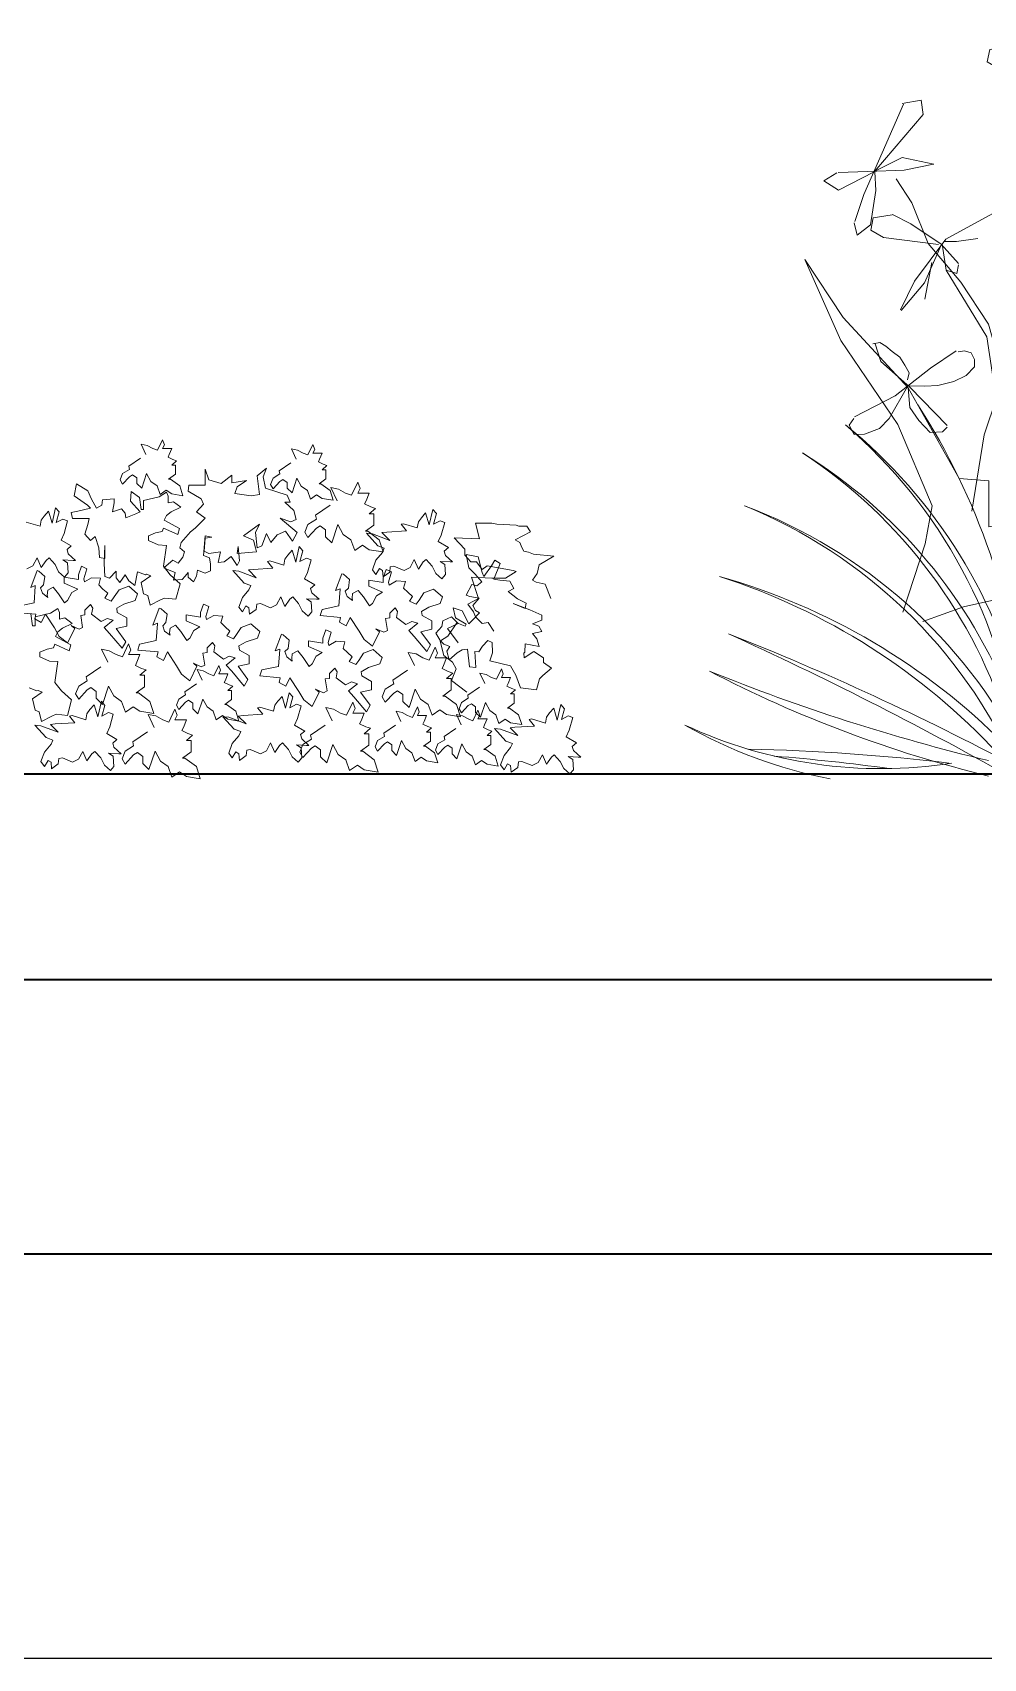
# Model space of a CAD drawing. Header units: metres. Extents: x -434 to 683, y -422 to -228.
# Drawn here: x -256.415 to -255.722, y -301.912 to -300.727 of the extents above; entities that cross this region are included whole.
import ezdxf

# ---------------------------------------------------------------- set-up
doc = ezdxf.new("R2010")
doc.units = ezdxf.units.M
doc.header["$MEASUREMENT"] = 0
doc.layers.add('FL', color=21, linetype='Continuous', lineweight=13)
doc.layers.add('walls', color=7, linetype='Continuous', lineweight=35)
doc.layers.add('WALL', color=7, linetype='Continuous')
doc.styles.add('kamal', font='romantic.ttf', dxfattribs={"width": 0.6})
doc.dimstyles.new('KAMAL', dxfattribs={"dimscale": 0.8, "dimtxt": 0.5, "dimasz": 0.1, "dimexe": 0, "dimexo": 0, "dimgap": 0.09, "dimtad": 1, "dimzin": 0, "dimdsep": 46, "dimtxsty": 'kamal', "dimblk": 'OBLIQUE', "dimcen": 0.09, "dimclrd": 15, "dimclre": 8, "dimclrt": 5, "dimadec": 0, "dimazin": 0, "dimtfac": 1, "dimtix": 1, "dimtofl": 0, "dimtmove": 1, "dimatfit": 3, "dimldrblk": 'OBLIQUE', "dimfxl": 0.18, "dimtolj": 1, "dimtzin": 0, "dimarcsym": 0})

# ---------------------------------------------------------------- blocks, each defined once
blk = doc.blocks.new('vbcvbvcb')
at = {"layer": 'FL', "color": 1}
for p, q in [((-356, 20126), (2241, 21537)), ((2914, 21741), (2233, 21539)), ((3075, 21211), (2914, 21741)), ((-3424, 21021), (-3529, 20506)), ((-2628, 21149), (-3424, 21021)), ((-2619, 21162), (-1840, 20771)), ((-1840, 20771), (-558, 19910)), ((2383, 20571), (3075, 21211)), ((-3529, 20506), (-2992, 20192)), ((-2992, 20192), (-667, 19890)), ((-1688, 18340), (-356, 20126)), ((-558, 19910), (166, 19100)), ((-344, 18811), (-515, 19911)), ((-403, 20027), (92, 20017)), ((92, 20017), (983, 20147)), ((983, 20147), (1608, 20272)), ((1608, 20272), (2383, 20571)), ((-1266, 18281), (-552, 19873)), ((96, 18666), (-344, 18811)), ((166, 19029), (96, 18666)), ((-2273, 17137), (-1688, 18340)), ((-2253, 17103), (-1266, 18281)), ((-5270, 13027), (-2673, 14438)), ((-2000, 14641), (-2681, 14439)), ((-1839, 14111), (-2000, 14641)), ((-8338, 13922), (-8443, 13406)), ((-7542, 14050), (-8338, 13922)), ((-7533, 14063), (-6754, 13672)), ((-2531, 13471), (-1839, 14111)), ((-8443, 13406), (-7906, 13092)), ((-7906, 13092), (-5581, 12790)), ((-6754, 13672), (-5472, 12811)), ((-4822, 12918), (-3931, 13047)), ((-3306, 13172), (-2531, 13471)), ((-6602, 11241), (-5270, 13027)), ((-6180, 11182), (-5466, 12773)), ((-5472, 12811), (-4748, 12000)), ((-5258, 11711), (-5429, 12812)), ((-5317, 12928), (-4822, 12918)), ((-4818, 11567), (-5258, 11711)), ((-4748, 11930), (-4818, 11567)), ((-7187, 10038), (-6602, 11241)), ((-7167, 10004), (-6180, 11182))]:
    blk.add_line(p, q, dxfattribs=at)
at = {"layer": 'FL', "color": 6}
for p, q in [((1865, 19894), (2151, 19951)), ((1961, 19903), (2196, 19145)), ((2151, 19951), (2414, 19799)), ((2414, 19799), (2678, 19569)), ((2678, 19569), (2995, 19340)), ((2995, 19340), (3209, 19005)), ((4294, 18869), (5382, 19602)), ((5726, 19596), (5466, 19566)), ((6013, 19523), (5726, 19596)), ((6149, 19239), (6013, 19523)), ((6154, 18926), (6149, 19239)), ((-7965, 16664), (-7060, 18714)), ((-7121, 18748), (-6314, 18888)), ((-6314, 18888), (-6232, 18277)), ((2196, 19145), (3416, 18073)), ((2802, 17704), (4294, 18869)), ((3209, 19005), (3397, 18669)), ((3397, 18669), (3324, 18381)), ((5279, 18311), (5796, 18555)), ((5796, 18555), (6154, 18926)), ((-6232, 18277), (-8277, 15883)), ((2545, 16751), (3329, 18094)), ((3356, 18043), (3423, 17210)), ((3407, 18122), (4058, 18107)), ((3416, 18073), (5002, 16457)), ((4058, 18107), (4605, 18143)), ((4605, 18143), (5279, 18311)), ((1092, 16811), (2802, 17704)), ((3423, 17210), (3797, 16669)), ((-8740, 14898), (-7965, 16664)), ((1060, 16751), (857, 16461)), ((2136, 16327), (2545, 16751)), ((3797, 16669), (4275, 16155)), ((-9877, 15819), (-10429, 15485)), ((-9816, 15836), (-8565, 15878)), ((-9810, 15082), (-8295, 15864)), ((-8565, 15878), (-7035, 15930)), ((-7117, 16461), (-8331, 15864)), ((-8227, 15073), (-8277, 15865)), ((-5781, 16178), (-7117, 16461)), ((-7035, 15930), (-5791, 16182)), ((857, 16461), (1072, 16073)), ((1072, 16073), (1515, 16081)), ((1515, 16081), (2136, 16327)), ((4275, 16155), (4795, 16191)), ((4795, 16191), (5000, 16377)), ((-10429, 15485), (-9810, 15082)), ((-9119, 13771), (-8740, 14898)), ((-8453, 13629), (-8227, 15073)), ((-9138, 13707), (-9021, 13187)), ((-9021, 13187), (-8453, 13629)), ((3755, 11921), (4040, 11978)), ((3851, 11930), (4086, 11173)), ((4040, 11978), (4304, 11826)), ((4304, 11826), (4568, 11596)), ((4086, 11173), (5306, 10100)), ((4568, 11596), (4885, 11367)), ((4885, 11367), (5099, 11032)), ((5099, 11032), (5287, 10696)), ((6184, 10896), (7272, 11629)), ((7615, 11623), (7355, 11593)), ((7903, 11550), (7615, 11623)), ((8038, 11266), (7903, 11550)), ((8044, 10953), (8038, 11266)), ((4692, 9731), (6184, 10896)), ((5287, 10696), (5214, 10408)), ((6495, 10170), (7169, 10338)), ((7169, 10338), (7686, 10582)), ((7686, 10582), (8044, 10953)), ((2982, 8838), (4692, 9731)), ((4435, 8778), (5219, 10122)), ((5246, 10070), (5313, 9237)), ((5297, 10149), (5948, 10134)), ((5306, 10100), (6892, 8484)), ((5948, 10134), (6495, 10170)), ((5313, 9237), (5687, 8696)), ((-8352, 8599), (-8067, 8656)), ((-8256, 8608), (-8021, 7851)), ((-8067, 8656), (-7804, 8505)), ((-7804, 8505), (-7539, 8275)), ((-7539, 8275), (-7222, 8045)), ((-5924, 7574), (-4835, 8307)), ((-4492, 8302), (-4752, 8271)), ((-4204, 8228), (-4492, 8302)), ((2950, 8778), (2747, 8488)), ((2747, 8488), (2962, 8101)), ((3405, 8108), (4025, 8354)), ((4025, 8354), (4435, 8778)), ((5687, 8696), (6165, 8183)), ((6685, 8218), (6890, 8404)), ((-8021, 7851), (-6801, 6779)), ((-7415, 6410), (-5924, 7574)), ((-7222, 8045), (-7008, 7710)), ((-7008, 7710), (-6820, 7374)), ((-4421, 7260), (-4063, 7631)), ((-4069, 7944), (-4204, 8228)), ((-4063, 7631), (-4069, 7944)), ((2962, 8101), (3405, 8108)), ((6165, 8183), (6685, 8218)), ((-6820, 7374), (-6893, 7086)), ((-5612, 6848), (-4938, 7016)), ((-4938, 7016), (-4421, 7260)), ((-9125, 5516), (-7415, 6410)), ((-7672, 5456), (-6888, 6800)), ((-6861, 6748), (-6795, 5915)), ((-6810, 6827), (-6159, 6812)), ((-6801, 6779), (-5215, 5162)), ((-6159, 6812), (-5612, 6848)), ((-6795, 5915), (-6420, 5374)), ((-9157, 5456), (-9360, 5166)), ((-9360, 5166), (-9145, 4779)), ((-8703, 4786), (-8082, 5032)), ((-8082, 5032), (-7672, 5456)), ((-6420, 5374), (-5943, 4861)), ((-5943, 4861), (-5422, 4896)), ((-5422, 4896), (-5217, 5082)), ((-9145, 4779), (-8703, 4786))]:
    blk.add_line(p, q, dxfattribs=at)
at = {"layer": 'FL', "color": 88}
for p, q in [((-1081, 18928), (-1430, 10897)), ((-1245, 17590), (-949, 19131)), ((-1406, 14173), (-1245, 17590)), ((1615, 15390), (3011, 17317)), ((-265, 11407), (2870, 16648)), ((-7371, 15571), (-6710, 14549)), ((-563, 11905), (1615, 15390)), ((-6710, 14549), (-6025, 12833)), ((-1923, 10954), (-1406, 14173)), ((-6025, 12833), (-4647, 11209)), ((-9713, 8739), (-11223, 12168)), ((-11223, 12168), (-9608, 9717)), ((-6159, 10490), (-5863, 12032)), ((-5258, 11711), (-3546, 8903)), ((-971, 11613), (-563, 11905)), ((-4647, 11209), (-3472, 9439)), ((-934, 10515), (-365, 11503)), ((-2586, 7938), (-1923, 10954)), ((-1430, 10897), (-2337, 6870)), ((-9608, 9717), (-6861, 6748)), ((-3472, 9439), (-2917, 7439)), ((2504, 7694), (3224, 9041)), ((3224, 9041), (3283, 7303)), ((-7296, 5202), (-9713, 8739)), ((-3546, 8903), (-3214, 6659)), ((-3661, 4769), (-2586, 7938)), ((1014, 4441), (2504, 7694)), ((-2337, 6870), (-3267, 4113)), ((3283, 7303), (1325, 3477)), ((-6861, 6748), (-4712, 2923)), ((-5856, 1770), (-7296, 5202)), ((-4178, 1549), (-3661, 4769)), ((-1037, 1308), (1014, 4441)), ((4458, 3445), (6919, 4782)), ((-3267, 4113), (-3233, 2157)), ((1325, 3477), (-1333, -233)), ((1482, 907), (4458, 3445)), ((-4712, 2923), (-3456, 2827)), ((-3456, 2827), (-3459, 878)), ((-6149, 159), (-5856, 1770)), ((-3459, 878), (-1037, 1308)), ((-1333, -233), (1482, 907)), ((-7095, -2727), (-6149, 159)), ((2087, 354), (-1331, -226)), ((2057, 370), (4503, 105)), ((4503, 105), (2836, -21)), ((473, -102), (-1379, -931)), ((2836, -21), (473, -102)), ((-1379, -931), (-3077, -2172)), ((-4527, -2500), (-6246, -3115)), ((-3077, -2172), (-4527, -2500))]:
    blk.add_line(p, q, dxfattribs=at)
at = {"layer": 'FL', "color": 96}
for centre, radius, start, end in [((-46365, -801), 45093, 354.27908, 12.54273), ((20030, -8519), 21766, 137.49159, 179.6099), ((20118, -7818), 21365, 139.03915, 181.29705), ((-30787, -9651), 28948, 5.15101, 32.78716), ((39916, 1840), 42806, 174.61742, 191.98948), ((45966, 5471), 48668, 179.54712, 192.78168), ((-23405, -11050), 21365, 7.19681, 49.45471), ((-23214, -11731), 21766, 12.41217, 51.00227), ((15620, -10041), 17207, 120.35364, 167.84233), ((18525, -11288), 19840, 125.78049, 169.15806), ((-23045, -13864), 21365, 16.83207, 56.73388), ((-22769, -14516), 21766, 21.56508, 58.28144), ((21095, -16617), 23829, 121.14706, 160.29202), ((21286, -15819), 23252, 122.56699, 163.13443), ((-21416, -18612), 21766, 27.2807, 69.4256), ((-21812, -18026), 21365, 24.36369, 67.87804), ((14635, -17801), 18100, 100.96004, 147.80876), ((17332, -20481), 21351, 106.70831, 145.83378), ((-22301, -27663), 27484, 44.74943, 74.2143), ((-23192, -27325), 27417, 42.80639, 72.22884), ((-5546, 6437), 15811, 289.24721, 331.47662), ((-3103, 3583), 12715, 284.60527, 339.28932), ((-8080, 19419), 29306, 286.21374, 315.00573), ((-5466, 13476), 23374, 284.07232, 320.78607), ((-78212, -144044), 154210, 60.65352, 65.57668), ((-57973, -113928), 118572, 62.02355, 68.46556), ((-1294, 6385), 16216, 280.7497, 319.48034), ((-1099, 10225), 18811, 285.9859, 310.16163), ((9038, 41506), 52651, 242.52595, 256.25544), ((16179, 72502), 83825, 247.9781, 256.44), ((-6331, 9987), 20109, 240.31438, 259.02494), ((-7994, 10300), 19623, 244.9915, 278.66663), ((-15327, -94909), 86424, 83.15791, 88.86091), ((-19385, -95006), 86485, 82.20958, 85.44376)]:
    blk.add_arc(centre, radius, start, end, dxfattribs=at)
blk = doc.blocks.new('cbcvb')
at = {"layer": 'FL'}
for points in [[(1379, 8608), (887, 8271), (913, 8142), (628, 7961), (525, 7703), (628, 7522), (913, 7832), (1042, 7909), (1223, 7780), (1223, 7547), (1430, 7341), (1638, 7961), (1819, 7625), (2078, 7444), (2207, 7082), (2466, 7263), (2699, 7108), (3165, 7030), (3035, 7444), (2647, 7728), (2569, 7728), (2854, 7935), (2854, 8323), (2699, 8323), (2906, 8504), (2750, 8556), (2543, 8659), (2595, 8763), (2699, 9021), (2310, 9021), (2388, 9176), (2310, 9383), (2103, 8944), (1896, 9021), (1663, 9151), (1405, 9202), (1612, 8763)], [(7725, 8411), (7233, 8075), (7259, 7946), (6974, 7765), (6871, 7506), (6974, 7325), (7259, 7635), (7388, 7713), (7569, 7584), (7569, 7351), (7776, 7144), (7984, 7765), (8165, 7428), (8424, 7247), (8553, 6885), (8812, 7066), (9045, 6911), (9511, 6834), (9381, 7247), (8993, 7532), (8915, 7532), (9200, 7739), (9200, 8127), (9045, 8127), (9252, 8308), (9096, 8359), (8889, 8463), (8941, 8566), (9045, 8825), (8656, 8825), (8734, 8980), (8656, 9187), (8449, 8747), (8242, 8825), (8009, 8954), (7751, 9006), (7958, 8566)], [(9386, 6625), (8772, 6205), (8804, 6043), (8448, 5817), (8319, 5494), (8448, 5268), (8804, 5656), (8966, 5752), (9192, 5591), (9192, 5300), (9451, 5041), (9710, 5817), (9936, 5397), (10260, 5171), (10422, 4718), (10745, 4944), (11036, 4750), (11619, 4654), (11457, 5171), (10972, 5526), (10875, 5526), (11231, 5785), (11231, 6270), (11036, 6270), (11295, 6496), (11101, 6561), (10842, 6690), (10907, 6819), (11036, 7142), (10551, 7142), (10648, 7336), (10551, 7595), (10292, 7045), (10033, 7142), (9742, 7304), (9419, 7369), (9678, 6819)], [(-3414, 3948), (-3162, 4074), (-2985, 4403), (-2808, 3999), (-2606, 4302), (-2479, 4403), (-2226, 4125), (-2075, 3822), (-1822, 3595), (-1670, 3771), (-1696, 4201), (-1898, 4327), (-1468, 4302), (-1367, 4302), (-1670, 4579), (-1721, 4756), (-1544, 4908), (-1974, 5160), (-1847, 5438), (-1696, 5968), (-1898, 6044), (-2176, 5892), (-2049, 6347), (-2201, 6524), (-2353, 5867), (-2504, 6372), (-2681, 6170), (-2808, 5993), (-2858, 5741), (-3440, 5918)], [(18698, 2692), (18454, 3302), (18087, 3384), (17924, 3465), (18128, 3750), (18209, 4116), (18821, 4482), (17965, 4564), (17761, 4645), (17558, 4686), (17476, 4849), (17395, 5052), (17191, 5174), (17843, 5500), (17680, 5744), (17354, 5744), (17232, 5785), (16417, 5825), (16213, 5866), (15521, 5866), (15684, 5215), (14625, 5256), (15073, 4767), (15073, 4523), (15317, 4238), (15562, 4238), (15806, 3913), (16010, 4075), (17110, 3872), (17232, 3831), (16784, 3546), (16213, 3546), (15358, 3587), (15643, 2692), (15195, 2447), (15439, 2122), (15521, 1918), (15806, 1634), (16050, 1674), (16295, 1308)], [(-3895, 2105), (-3035, 2029), (-3086, 1827), (-2808, 1676), (-2631, 2029), (-2252, 1448), (-2049, 1095), (-1696, 817), (-1392, 1423), (-1544, 1549), (-1215, 1398), (-1064, 1474), (-1140, 1979), (-963, 2004), (-963, 2206), (-862, 2307), (-735, 2433), (-634, 2282), (-685, 2029), (-280, 1726), (-28, 1852), (225, 1777), (-154, 1474), (74, 1221), (604, 590), (756, 868), (352, 1423), (806, 1524), (806, 1878), (402, 2105), (377, 2282), (680, 2458), (1160, 2610), (1261, 2888), (882, 3216), (478, 3064), (276, 2761), (149, 2585), (-129, 2711), (-2, 2913), (-204, 3090), (-381, 3266), (-306, 3544), (-685, 3569), (-988, 3393), (-1013, 3519), (-887, 3948), (-1114, 4049), (-1241, 3696), (-1241, 3494), (-1847, 3595), (-1847, 3342), (-1266, 3090), (-1519, 2938), (-1696, 2610), (-1822, 2509), (-2075, 2888), (-2302, 3165), (-2530, 3039), (-2555, 2837), (-2530, 2736), (-2757, 2913), (-2838, 3135), (-2707, 3266), (-2656, 3620), (-2909, 3847), (-2985, 3872), (-3251, 3160), (-3059, 3238), (-3060, 3216), (-3111, 2509), (-3819, 2357)], [(-3322, -1085), (-2994, -1211), (-2943, -1186), (-2766, -1261), (-3171, -1539), (-3070, -2019), (-2893, -2095), (-2792, -2499), (-2362, -2271), (-2185, -2196), (-1705, -2246), (-1528, -1590), (-1958, -1211), (-2236, -857), (-2109, 26), (-2463, 52), (-2867, 228), (-2867, 430), (-2564, 557), (-2286, 607), (-2236, 759), (-1629, 481), (-1553, 733), (-2210, 1087), (-2109, 1289), (-1907, 1440), (-1503, 1642), (-1806, 1870), (-2033, 1819), (-2033, 2097), (-2109, 2274), (-2413, 2072), (-3070, 1920), (-3070, 1541), (-3171, 1541), (-3247, 2046)], [(14788, 820), (14339, 1430), (14788, 1634), (14502, 1918), (14136, 1756), (14095, 1511), (13851, 1227), (14014, 942), (14177, 290), (14543, 6), (14706, -279), (14502, -768), (15154, -1256)], [(-291, -194), (-906, -614), (-874, -776), (-1229, -1002), (-1359, -1325), (-1229, -1551), (-874, -1164), (-712, -1067), (-485, -1228), (-485, -1519), (-226, -1778), (32, -1002), (259, -1422), (582, -1648), (744, -2101), (1068, -1875), (1359, -2069), (1941, -2166), (1779, -1648), (1294, -1293), (1197, -1293), (1553, -1034), (1553, -549), (1359, -549), (1618, -323), (1424, -259), (1165, -129), (1229, 0), (1359, 323), (874, 323), (971, 517), (874, 776), (615, 226), (356, 323), (65, 485), (-259, 549), (0, 0)], [(12653, -329), (12038, -749), (12070, -911), (11714, -1137), (11585, -1460), (11714, -1686), (12070, -1298), (12232, -1201), (12459, -1363), (12459, -1654), (12717, -1912), (12976, -1137), (13203, -1557), (13526, -1783), (13688, -2236), (14011, -2009), (14303, -2203), (14885, -2300), (14723, -1783), (14238, -1428), (14141, -1428), (14497, -1169), (14497, -684), (14303, -684), (14561, -458), (14367, -393), (14109, -264), (14173, -135), (14303, 188), (13817, 188), (13914, 382), (13817, 641), (13559, 91), (13300, 188), (13009, 350), (12685, 415), (12944, -135)], [(3748, -904), (3256, -1240), (3282, -1370), (2997, -1551), (2894, -1809), (2997, -1990), (3282, -1680), (3411, -1602), (3592, -1732), (3592, -1964), (3800, -2171), (4007, -1551), (4188, -1887), (4447, -2068), (4576, -2430), (4835, -2249), (5068, -2404), (5534, -2482), (5404, -2068), (5016, -1783), (4938, -1783), (5223, -1577), (5223, -1189), (5068, -1189), (5275, -1008), (5120, -956), (4912, -853), (4964, -749), (5068, -491), (4680, -491), (4757, -335), (4680, -129), (4472, -568), (4265, -491), (4032, -361), (3774, -310), (3981, -749)], [(15683, -1053), (15191, -1389), (15217, -1519), (14932, -1700), (14829, -1958), (14932, -2139), (15217, -1829), (15346, -1751), (15527, -1881), (15527, -2113), (15735, -2320), (15942, -1700), (16123, -2036), (16382, -2217), (16511, -2579), (16770, -2398), (17003, -2553), (17469, -2630), (17339, -2217), (16951, -1932), (16873, -1932), (17158, -1725), (17158, -1338), (17003, -1338), (17210, -1157), (17054, -1105), (16847, -1001), (16899, -898), (17003, -639), (16615, -639), (16692, -484), (16615, -277), (16407, -717), (16200, -639), (15967, -510), (15709, -458), (15916, -898)], [(1670, -2941), (1056, -3362), (1088, -3523), (732, -3749), (603, -4073), (732, -4299), (1088, -3911), (1250, -3814), (1476, -3976), (1476, -4267), (1735, -4525), (1994, -3749), (2220, -4170), (2544, -4396), (2706, -4848), (3029, -4622), (3320, -4816), (3903, -4913), (3741, -4396), (3256, -4040), (3158, -4040), (3514, -3782), (3514, -3297), (3320, -3297), (3579, -3071), (3385, -3006), (3126, -2877), (3191, -2747), (3320, -2424), (2835, -2424), (2932, -2230), (2835, -1972), (2576, -2521), (2317, -2424), (2026, -2263), (1703, -2198), (1961, -2747)], [(9174, -2658), (8559, -3078), (8592, -3240), (8236, -3466), (8106, -3789), (8236, -4015), (8592, -3628), (8753, -3531), (8980, -3692), (8980, -3983), (9239, -4242), (9498, -3466), (9724, -3886), (10048, -4112), (10209, -4565), (10533, -4339), (10824, -4533), (11406, -4630), (11245, -4112), (10759, -3757), (10662, -3757), (11018, -3498), (11018, -3013), (10824, -3013), (11083, -2787), (10889, -2723), (10630, -2593), (10695, -2464), (10824, -2141), (10339, -2141), (10436, -1947), (10339, -1688), (10080, -2238), (9821, -2141), (9530, -1979), (9206, -1915), (9465, -2464)], [(12139, -2660), (11647, -2996), (11673, -3125), (11388, -3306), (11285, -3565), (11388, -3746), (11673, -3435), (11802, -3358), (11984, -3487), (11984, -3720), (12191, -3927), (12398, -3306), (12579, -3642), (12838, -3823), (12967, -4185), (13226, -4004), (13459, -4159), (13925, -4237), (13795, -3823), (13407, -3539), (13329, -3539), (13614, -3332), (13614, -2944), (13459, -2944), (13666, -2763), (13511, -2711), (13304, -2608), (13355, -2505), (13459, -2246), (13071, -2246), (13148, -2091), (13071, -1884), (12864, -2324), (12657, -2246), (12424, -2117), (12165, -2065), (12372, -2505)], [(14687, -2801), (14196, -3138), (14221, -3267), (13937, -3448), (13833, -3706), (13937, -3887), (14221, -3577), (14351, -3500), (14532, -3629), (14532, -3862), (14739, -4068), (14946, -3448), (15127, -3784), (15386, -3965), (15516, -4327), (15774, -4146), (16007, -4301), (16473, -4379), (16344, -3965), (15956, -3681), (15878, -3681), (16163, -3474), (16163, -3086), (16007, -3086), (16214, -2905), (16059, -2853), (15852, -2750), (15904, -2646), (16007, -2388), (15619, -2388), (15697, -2233), (15619, -2026), (15412, -2465), (15205, -2388), (14972, -2258), (14713, -2207), (14920, -2646)]]:
    blk.add_lwpolyline(points, dxfattribs=at)
for points in [[(7276, 6084), (7988, 5470), (7794, 5114), (7503, 5534), (7147, 5373), (6888, 5050), (6694, 5437), (6500, 4920), (6306, 4823), (6241, 5470), (6403, 5825), (5723, 5341), (6144, 5147), (6241, 4823), (6273, 4662), (5464, 4597), (5497, 4888), (5562, 4274), (5464, 4080), (5206, 4468), (4914, 4242), (4656, 4209), (4753, 4662), (4267, 4597), (4073, 4694), (4106, 5244), (4397, 5276), (4106, 5341), (4041, 4500), (4300, 4403), (4332, 4145), (4332, 3854), (4106, 3757), (3782, 3886), (3750, 3627), (3620, 3401), (3394, 3595), (3394, 3789), (3264, 3627), (3135, 3498), (2779, 3466), (2844, 3789), (2585, 3886), (2359, 3983), (2747, 4306), (2973, 4177), (3167, 4435), (3232, 4662), (3038, 4823), (3103, 5050), (3491, 5502), (3685, 5664), (4106, 6084), (3750, 6342), (4041, 6666), (3944, 6892), (3394, 7215), (3426, 7474), (3912, 7474), (4106, 7474), (4106, 7765), (4106, 8153), (4267, 7700), (4785, 7538), (5238, 7894), (5238, 7571), (5853, 7668), (5464, 7409), (5367, 7118), (6047, 7021), (6403, 7086), (6306, 7862), (6694, 8185), (6564, 7829), (6661, 7344), (7567, 7054), (7697, 6763), (7470, 6763), (7859, 6407), (7956, 6019), (7729, 5922)], [(2348, 5665), (2955, 5387), (3031, 5640), (2373, 5993), (2475, 6195), (2677, 6347), (3081, 6549), (2778, 6776), (2550, 6726), (2550, 7003), (2475, 7180), (2171, 6978), (1514, 6827), (1514, 6448), (1413, 6448), (1337, 6953), (983, 7205), (958, 6801), (1363, 6347), (1186, 6271), (756, 6094), (731, 6296), (579, 6473), (200, 6347), (276, 6726), (276, 6902), (-230, 6852), (-255, 6625), (-483, 6498), (-685, 6877), (-836, 7231), (-1317, 7534), (-1418, 7029), (-862, 6625), (-735, 6498), (-1266, 6372), (-1544, 6322), (-1493, 6069), (-786, 6069), (-836, 5817), (-963, 5413), (-735, 5135), (-533, 5312), (-381, 4832), (-356, 4428), (-129, 4377), (-129, 4933), (-154, 4175), (-129, 3620), (74, 3544), (352, 3847), (352, 3569), (503, 3367), (731, 3696), (882, 3443), (1135, 3241), (1261, 3822), (1590, 3696), (1641, 3721), (1817, 3645), (1413, 3367), (1514, 2888), (1691, 2812), (1792, 2408), (2222, 2635), (2399, 2711), (2879, 2660), (3056, 3317), (2626, 3696), (2348, 4049), (2475, 4933), (2121, 4958), (1716, 5135), (1716, 5337), (2020, 5463), (2298, 5514)], [(14073, 5369), (14225, 5899), (14022, 5975), (13744, 5823), (13871, 6278), (13719, 6454), (13567, 5798), (13416, 6303), (13239, 6101), (13113, 5924), (13062, 5672), (12481, 5848), (12380, 5823), (12607, 5545), (11773, 5495), (11571, 5470), (11899, 5141), (11166, 5419), (10914, 5444), (11394, 4914), (11672, 4813), (11596, 4636), (11318, 4308), (11166, 3904), (11318, 3702), (11470, 3955), (11596, 3879), (11621, 3601), (11899, 3803), (11925, 4030), (12076, 4056), (12506, 3879), (12759, 4005), (12936, 4333), (13113, 3929), (13315, 4232), (13441, 4333), (13694, 4056), (13846, 3753), (14098, 3525), (14250, 3702), (14225, 4131), (14022, 4258), (14452, 4232), (14553, 4232), (14250, 4510), (14199, 4687), (14376, 4838), (13947, 5091)], [(8436, 3794), (8587, 4324), (8385, 4400), (8107, 4248), (8233, 4703), (8082, 4880), (7930, 4223), (7778, 4728), (7601, 4526), (7475, 4349), (7425, 4097), (6843, 4274), (6742, 4248), (6970, 3971), (6136, 3920), (5933, 3895), (6262, 3567), (5529, 3844), (5276, 3870), (5756, 3339), (6034, 3238), (5959, 3062), (5681, 2733), (5529, 2329), (5681, 2127), (5832, 2380), (5959, 2304), (5984, 2026), (6262, 2228), (6287, 2456), (6439, 2481), (6869, 2304), (7121, 2430), (7298, 2759), (7475, 2355), (7677, 2658), (7804, 2759), (8056, 2481), (8208, 2178), (8461, 1951), (8612, 2127), (8587, 2557), (8385, 2683), (8815, 2658), (8916, 2658), (8612, 2935), (8562, 3112), (8739, 3264), (8309, 3516)], [(15499, 451), (15531, -215), (15268, -191), (15185, 550), (14960, 532), (14744, 401), (14406, 101), (14308, 467), (14440, 659), (14182, 763), (14046, 899), (14347, 1105), (14733, 1658), (15084, 1517), (15122, 1611), (14682, 1870), (14579, 2292), (14964, 2165), (15234, 1620), (15371, 1756), (15695, 2089), (15517, 2188), (15409, 2394), (15668, 2699), (15288, 2770), (15124, 2836), (15360, 3286), (15580, 3225), (15782, 3389), (15506, 3717), (15235, 3990), (15133, 4549), (15639, 4454), (15806, 3787), (15876, 3623), (16191, 4068), (16342, 4308), (16557, 4166), (16293, 3510), (16547, 3463), (16969, 3429), (17141, 3114), (16902, 2993), (17291, 2673), (17656, 2499), (17618, 2269), (17103, 2476), (17815, 2217), (18321, 1987), (18316, 1771), (17931, 1626), (18189, 1522), (18319, 1306), (17930, 1218), (18108, 983), (18201, 673), (17615, 772), (17609, 420), (17567, 383), (17571, 190), (17980, 462), (18387, 189), (18392, -3), (18729, -248), (18358, -562), (18221, -698), (18089, -1162), (17414, -1081), (17223, -541), (16999, -151), (16132, 61), (16240, 399), (16227, 840), (16039, 915), (15809, 681), (15659, 442)], [(9804, 3083), (9753, 2376), (9046, 2224), (8970, 1972), (9829, 1896), (9778, 1694), (10056, 1543), (10233, 1896), (10613, 1315), (10815, 962), (11169, 684), (11472, 1290), (11320, 1416), (11649, 1265), (11800, 1341), (11725, 1846), (11901, 1871), (11901, 2073), (12003, 2174), (12129, 2300), (12230, 2149), (12180, 1896), (12584, 1593), (12837, 1719), (13089, 1644), (12710, 1341), (12938, 1088), (13468, 457), (13620, 735), (13216, 1290), (13671, 1391), (13671, 1745), (13266, 1972), (13241, 2149), (13544, 2325), (14025, 2477), (14126, 2755), (13747, 3083), (13342, 2931), (13140, 2628), (13014, 2452), (12736, 2578), (12862, 2780), (12660, 2957), (12483, 3133), (12559, 3411), (12180, 3436), (11876, 3260), (11851, 3386), (11977, 3815), (11750, 3916), (11623, 3563), (11623, 3361), (11017, 3462), (11017, 3209), (11598, 2957), (11345, 2805), (11169, 2477), (11042, 2376), (10789, 2755), (10562, 3032), (10334, 2906), (10309, 2704), (10334, 2603), (10107, 2780), (10026, 3002), (10158, 3133), (10208, 3487), (9955, 3714), (9880, 3739), (9613, 3027), (9805, 3105)], [(2097, 1623), (2046, 916), (1338, 764), (1263, 512), (2122, 436), (2071, 234), (2349, 82), (2526, 436), (2905, -145), (3108, -498), (3461, -776), (3765, -170), (3613, -44), (3942, -195), (4093, -120), (4017, 385), (4194, 411), (4194, 613), (4296, 714), (4422, 840), (4523, 688), (4472, 436), (4877, 133), (5130, 259), (5382, 183), (5003, -120), (5231, -372), (5761, -1003), (5913, -726), (5509, -170), (5964, -69), (5964, 284), (5559, 512), (5534, 688), (5837, 865), (6317, 1017), (6419, 1294), (6039, 1623), (5635, 1471), (5433, 1168), (5306, 991), (5028, 1118), (5155, 1320), (4953, 1496), (4776, 1673), (4852, 1951), (4472, 1976), (4169, 1799), (4144, 1926), (4270, 2355), (4043, 2456), (3916, 2102), (3916, 1900), (3310, 2001), (3310, 1749), (3891, 1496), (3638, 1345), (3461, 1017), (3335, 916), (3082, 1294), (2855, 1572), (2627, 1446), (2602, 1244), (2627, 1143), (2400, 1320), (2319, 1542), (2450, 1673), (2501, 2027), (2248, 2254), (2172, 2279), (1906, 1567), (2098, 1644)], [(7257, 534), (7206, -173), (6499, -325), (6423, -577), (7282, -653), (7232, -855), (7510, -1007), (7687, -653), (8066, -1234), (8268, -1587), (8622, -1865), (8925, -1259), (8773, -1133), (9102, -1284), (9254, -1209), (9178, -704), (9355, -678), (9355, -476), (9456, -375), (9582, -249), (9683, -401), (9633, -653), (10037, -956), (10290, -830), (10543, -906), (10164, -1209), (10391, -1461), (10922, -2092), (11073, -1815), (10669, -1259), (11124, -1158), (11124, -805), (10720, -577), (10694, -401), (10998, -224), (11478, -72), (11579, 205), (11200, 534), (10795, 382), (10593, 79), (10467, -98), (10189, 29), (10315, 231), (10113, 407), (9936, 584), (10012, 862), (9633, 887), (9329, 710), (9304, 837), (9431, 1266), (9203, 1367), (9077, 1013), (9077, 811), (8470, 912), (8470, 660), (9051, 407), (8799, 256), (8622, -72), (8495, -173), (8243, 205), (8015, 483), (7788, 357), (7762, 155), (7788, 54), (7560, 231), (7479, 453), (7611, 584), (7661, 938), (7409, 1165), (7333, 1190), (7066, 478), (7259, 555)], [(8011, -2371), (8162, -1841), (7960, -1765), (7682, -1917), (7809, -1462), (7657, -1285), (7505, -1942), (7354, -1437), (7177, -1639), (7050, -1816), (7000, -2068), (6419, -1891), (6317, -1917), (6545, -2194), (5711, -2245), (5509, -2270), (5837, -2598), (5104, -2321), (4852, -2295), (5332, -2826), (5610, -2927), (5534, -3103), (5256, -3432), (5104, -3836), (5256, -4038), (5408, -3785), (5534, -3861), (5559, -4139), (5837, -3937), (5862, -3709), (6014, -3684), (6444, -3861), (6697, -3735), (6873, -3406), (7050, -3810), (7253, -3507), (7379, -3406), (7632, -3684), (7783, -3987), (8036, -4214), (8188, -4038), (8162, -3608), (7960, -3482), (8390, -3507), (8491, -3507), (8188, -3230), (8137, -3053), (8314, -2901), (7884, -2649)], [(82, -2726), (234, -2195), (32, -2120), (-246, -2271), (-120, -1817), (-272, -1640), (-423, -2296), (-575, -1791), (-752, -1993), (-878, -2170), (-929, -2423), (-1510, -2246), (-1611, -2271), (-1384, -2549), (-2218, -2599), (-2420, -2625), (-2091, -2953), (-2824, -2675), (-3077, -2650), (-2597, -3180), (-2319, -3281), (-2395, -3458), (-2673, -3786), (-2824, -4190), (-2673, -4392), (-2521, -4140), (-2395, -4215), (-2369, -4493), (-2091, -4291), (-2066, -4064), (-1914, -4039), (-1485, -4215), (-1232, -4089), (-1055, -3761), (-878, -4165), (-676, -3862), (-550, -3761), (-297, -4039), (-145, -4342), (108, -4569), (259, -4392), (234, -3963), (32, -3837), (461, -3862), (562, -3862), (259, -3584), (209, -3407), (386, -3256), (-44, -3003)], [(19479, -2867), (19630, -2337), (19428, -2261), (19150, -2413), (19277, -1958), (19125, -1781), (18973, -2438), (18822, -1933), (18645, -2135), (18518, -2312), (18468, -2564), (17887, -2387), (17785, -2413), (18013, -2690), (17179, -2741), (16977, -2766), (17305, -3094), (16572, -2817), (16320, -2791), (16800, -3322), (17078, -3423), (17002, -3599), (16724, -3928), (16572, -4332), (16724, -4534), (16876, -4281), (17002, -4357), (17027, -4635), (17305, -4433), (17331, -4205), (17482, -4180), (17912, -4357), (18165, -4231), (18342, -3902), (18518, -4306), (18721, -4003), (18847, -3902), (19100, -4180), (19251, -4483), (19504, -4710), (19656, -4534), (19630, -4104), (19428, -3978), (19858, -4003), (19959, -4003), (19656, -3726), (19605, -3549), (19782, -3397), (19352, -3145)]]:
    blk.add_lwpolyline(points, close=True, dxfattribs=at)
blk = doc.blocks.new('_OBLIQUE')
at = {"color": 0, "linetype": 'ByBlock'}
blk.add_line((-0.5, -0.5), (0.5, 0.5), dxfattribs=at)

msp = doc.modelspace()

# ---------------------------------------------------------------- linework, layer by layer
at = {"layer": 'walls'}
for p, q in [((-256.9582, -301.2674), (-243.9082, -301.2674)), ((-273.7765, -301.4174), (-230.9215, -301.4174)), ((-273.7765, -301.6174), (-230.9215, -301.6174))]:
    msp.add_line(p, q, dxfattribs=at)

# ---------------------------------------------------------------- block references
at = {"layer": 'FL', "xscale": 1.727048185961927e-05, "yscale": 1.727048185961927e-05, "zscale": 1.727048185961927e-05}
for name, p in [('vbcvbvcb', (-255.6579, -301.1027, 0)), ('cbcvb', (-256.3599, -301.1862, 0))]:
    msp.add_blockref(name, p, dxfattribs=at)

# ---------------------------------------------------------------- leaders
at = {"layer": 'WALL', "ltscale": 1.2}
msp.add_leader([(-254.4975, -301.1059), (-255.3314, -301.9122), (-256.8648, -301.9122)], dimstyle='KAMAL', override={"dimasz": 0.4, "dimgap": 0.09, "dimtad": 0, "dimldrblk": 'ClosedBlank'}, dxfattribs=at)

doc.saveas('drawing.dxf')
